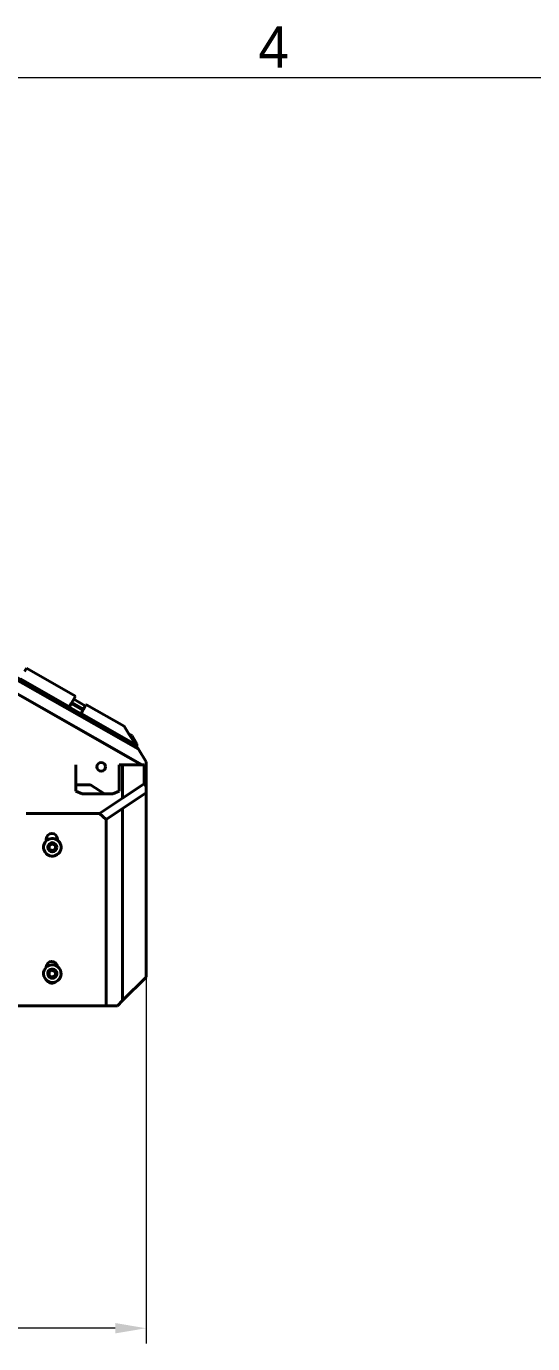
# Model space of a CAD drawing. Header units: millimetres. Extents: x 15 to 415, y 5 to 292.
# Drawn here: x 169.9 to 211, y 184.3 to 291.2 of the extents above; entities that cross this region are included whole.
import ezdxf

# ---------------------------------------------------------------- set-up
doc = ezdxf.new("R2010")
doc.units = ezdxf.units.MM
for name, color, linetype in [('Annotations', 7, 'Continuous'), ('Border', 7, 'Continuous'), ('Geometries', 7, 'Continuous')]:
    doc.layers.add(name, color=color, linetype=linetype)
doc.styles.add('Shapr0', font='txt', dxfattribs={"height": 3.3495})
doc.styles.add('Shapr2', font='txt', dxfattribs={"height": 3.3495})
doc.dimstyles.new('ISO-25', dxfattribs={"dimtxt": 2.5, "dimasz": 2.5, "dimexe": 1.25, "dimexo": 0.625, "dimtad": 1, "dimtxsty": 'Standard', "dimcen": 2.5, "dimadec": 0, "dimazin": 0, "dimtfac": 1, "dimtmove": 0, "dimatfit": 3, "dimfxl": 1, "dimarcsym": 0})

# ---------------------------------------------------------------- blocks, each defined once
blk = doc.blocks.new('*D2')
at = {"layer": 'Annotations', "color": 0, "linetype": 'Continuous', "lineweight": 15}
for p, q in [((179.65, 228.92), (179.65, 184.33)), ((55.42, 223.18), (55.42, 184.33)), ((177.15, 185.58), (57.92, 185.58))]:
    blk.add_line(p, q, dxfattribs=at)
at = {"layer": 'Annotations', "color": 0}
for points in [[(57.92, 186), (57.92, 185.16), (55.42, 185.58)], [(177.15, 185.16), (177.15, 186), (179.65, 185.58)]]:
    blk.add_solid(points, dxfattribs=at)
at = {"layer": 'Defpoints', "color": 0}
for p in [(179.65, 229.55), (55.42, 223.81), (55.42, 185.58)]:
    blk.add_point(p, dxfattribs=at)
at = {"layer": 'Annotations', "color": 0, "lineweight": 15, "insert": (117.88, 188.27), "char_height": 3.349, "attachment_point": 5, "style": 'Shapr2'}
blk.add_mtext('\\A1;496,93', dxfattribs=at)

msp = doc.modelspace()

# ---------------------------------------------------------------- linework, layer by layer
at = {"layer": 'Border', "linetype": 'Continuous', "lineweight": 15}
msp.add_line((410, 287), (20, 287), dxfattribs=at)
at = {"layer": 'Geometries', "linetype": 'Continuous', "lineweight": 40}
for p, q in [((179.0326, 232.5338), (161.7307, 242.3851)), ((168.0124, 239.0427), (171.0054, 237.3385)), ((169.9535, 239.1198), (169.8051, 238.8591)), ((173.9292, 236.8561), (169.9535, 239.1198)), ((176.8452, 232.664), (168.1845, 237.5952)), ((176.8705, 232.6786), (168.2355, 237.5952)), ((169.4571, 238.248), (173.4328, 235.9843)), ((171.0054, 237.3385), (173.3952, 235.9778)), ((173.4328, 235.9843), (173.5828, 236.2477)), ((173.5828, 236.2477), (173.6324, 236.3347)), ((173.5828, 236.2477), (174.5267, 235.7102)), ((173.6324, 236.3347), (173.7808, 236.5954)), ((173.6324, 236.3347), (174.5762, 235.7973)), ((173.7808, 236.5954), (173.9292, 236.8561)), ((174.7247, 236.058), (173.7808, 236.5954)), ((174.7713, 236.1399), (174.7247, 236.058)), ((174.7713, 236.1399), (174.8314, 236.1411)), ((174.8314, 236.1411), (177.8661, 234.4132)), ((173.3952, 235.9778), (178.022, 233.3434)), ((174.5267, 235.7102), (174.3767, 235.4469)), ((174.3767, 235.4469), (178.781, 232.9392)), ((174.5762, 235.7973), (174.5267, 235.7102)), ((174.7247, 236.058), (174.5762, 235.7973)), ((177.8661, 234.4132), (178.2875, 233.7343)), ((178.022, 233.3434), (178.3172, 233.1754)), ((178.2875, 233.7343), (178.5939, 233.2406)), ((178.3172, 233.1754), (178.4236, 233.1148)), ((178.8078, 232.8961), (178.4236, 233.1148)), ((178.5279, 233.6355), (178.9029, 232.9859)), ((178.781, 232.9392), (178.5939, 233.2406)), ((178.8078, 232.8961), (178.781, 232.9392)), ((176.8705, 232.6786), (176.8452, 232.664)), ((177.6005, 232.234), (176.8452, 232.664)), ((177.6258, 232.2486), (176.8705, 232.6786)), ((177.6005, 232.234), (177.6258, 232.2486)), ((179.2919, 231.2709), (177.6005, 232.234)), ((179.3428, 231.2709), (177.6258, 232.2486)), ((178.8078, 232.8961), (178.8816, 232.7772)), ((178.8816, 232.7772), (179.0326, 232.5338)), ((179.0326, 232.5338), (179.6563, 231.5289)), ((173.964, 231.2833), (173.964, 229.649)), ((177.752, 231.2709), (177.464, 231.2709)), ((177.464, 229.1414), (177.464, 231.2709)), ((179.2919, 231.2709), (177.752, 231.2709)), ((177.752, 231.2706), (177.752, 228.5804)), ((179.3428, 231.2709), (179.2919, 231.2709)), ((179.4969, 231.2709), (179.3428, 231.2709)), ((179.4969, 231.2709), (179.4969, 229.7425)), ((179.652, 231.0999), (179.4969, 231.2709)), ((179.652, 231.0949), (179.652, 231.0999)), ((179.6647, 231.0877), (179.652, 231.0949)), ((179.652, 229.5486), (179.652, 231.0949)), ((179.6563, 231.5289), (179.6647, 231.0877)), ((177.752, 228.5804), (179.4969, 229.7425)), ((179.4969, 229.7425), (179.652, 229.5486)), ((175.1377, 229.649), (173.964, 229.649)), ((173.964, 229.649), (173.964, 229.1414)), ((174.464, 228.9268), (173.964, 229.1414)), ((174.464, 228.9268), (176.2713, 228.9268)), ((176.2713, 228.9268), (175.1377, 229.649)), ((176.2713, 228.9268), (176.964, 228.9268)), ((177.464, 229.1414), (176.964, 228.9268)), ((179.652, 229.0067), (177.751, 227.7393)), ((179.652, 229.0067), (179.652, 229.5486)), ((179.652, 214.0655), (179.652, 229.0067)), ((175.8709, 227.329), (177.752, 228.581)), ((177.752, 227.7393), (176.4076, 226.8439)), ((177.752, 212.5201), (177.752, 227.7393)), ((169.9307, 227.329), (175.8709, 227.329)), ((176.4076, 226.8439), (175.8709, 227.329)), ((176.4076, 226.8439), (176.4076, 211.734)), ((171.5615, 225.111), (171.5615, 225.259)), ((171.7978, 224.7346), (171.8788, 224.7813)), ((171.7978, 224.7346), (171.7978, 224.6563)), ((171.7978, 224.4459), (171.7978, 224.6563)), ((171.7978, 224.4459), (171.8664, 224.4063)), ((171.9367, 224.3657), (171.8664, 224.4063)), ((172.0478, 224.8789), (171.8788, 224.7813)), ((172.0478, 224.8789), (172.2168, 224.7813)), ((172.0478, 224.3016), (172.2561, 224.4218)), ((172.2978, 224.7346), (172.2168, 224.7813)), ((172.2978, 224.4459), (172.2561, 224.4218)), ((172.2978, 224.7346), (172.2978, 224.6563)), ((172.2978, 224.6563), (172.2978, 224.4757)), ((172.2978, 224.4459), (172.2978, 224.4757)), ((172.4615, 225.1703), (172.4615, 225.259)), ((172.0478, 224.3016), (171.9367, 224.3657)), ((171.5615, 214.884), (171.5615, 214.861)), ((172.0478, 214.6289), (171.7978, 214.4846)), ((171.7978, 214.4846), (171.7978, 214.4063)), ((171.7978, 214.2813), (171.7978, 214.4063)), ((171.7978, 214.1959), (171.7978, 214.2813)), ((171.7978, 214.1959), (172.0478, 214.0516)), ((172.2978, 214.4846), (172.0478, 214.6289)), ((172.0478, 214.0516), (172.2978, 214.1959)), ((172.2978, 214.4846), (172.2978, 214.4063)), ((172.2978, 214.4063), (172.2978, 214.2813)), ((172.2978, 214.1959), (172.2978, 214.2813)), ((179.652, 214.0655), (177.751, 212.1646)), ((174.489, 211.734), (169.1775, 211.734)), ((174.489, 211.734), (174.489, 211.718)), ((175.989, 211.734), (174.489, 211.734)), ((174.489, 211.718), (175.989, 211.718)), ((176.4076, 211.734), (175.989, 211.734)), ((175.989, 211.718), (175.989, 211.734)), ((176.4076, 211.734), (177.3205, 211.734)), ((177.7511, 212.1647), (177.3205, 211.734)), ((177.752, 212.1645), (177.752, 212.5201))]:
    msp.add_line(p, q, dxfattribs=at)
at = {"layer": 'Geometries', "linetype": 'Continuous', "lineweight": 40, "flags": 128}
msp.add_lwpolyline([(172.0478, 213.9652), (172.0628, 213.9655), (172.0653, 213.9656)], dxfattribs=at)
at = {"layer": 'Geometries', "linetype": 'Continuous', "lineweight": 40}
for centre, radius in [((176.0202, 231.1093), 0.35), ((172.0478, 224.5902), 0.375)]:
    msp.add_circle(centre, radius, dxfattribs=at)
for centre, radius, start, end in [((178.1103, 232.9613), 0.793, 58.222657, 77.083468), ((178.1103, 232.9613), 0.793, 346.570148, 1.777315), ((172.0115, 225.259), 0.45, 0, 180), ((172.0478, 224.5902), 0.7125, 174.678138, 54.503813), ((172.0478, 224.5902), 0.7125, 133.040026, 174.678138), ((172.0478, 224.5902), 0.7125, 54.503813, 133.040026), ((172.0478, 224.5902), 0.2887, 150, 210), ((172.0478, 224.5902), 0.2887, 90, 150), ((172.0478, 224.5902), 0.2887, 210, 270), ((172.0478, 224.5902), 0.2887, 30, 90), ((172.0478, 224.5902), 0.2887, 270, 330), ((172.0478, 224.5902), 0.2887, 330, 30), ((172.0478, 214.3402), 0.7125, 133.039339, 234.96972), ((172.0115, 214.884), 0.45, 4.772516, 180.000009), ((172.0478, 214.3402), 0.7125, 54.657146, 133.039339), ((172.0478, 214.3402), 0.7125, 292.52901, 54.657146), ((172.0478, 214.3402), 0.7125, 234.96972, 292.52901), ((172.0115, 214.009), 0.45, 214.08343, 313.4153), ((172.0478, 214.3402), 0.375, 354.918205, 270), ((172.0478, 214.3402), 0.2887, 150, 210), ((172.0478, 214.3402), 0.2887, 90, 150), ((172.0478, 214.3402), 0.2887, 210, 270), ((172.0478, 214.3402), 0.2887, 30, 90), ((172.0478, 214.3402), 0.2887, 270, 330), ((172.0478, 214.3402), 0.375, 272.664837, 325.473366), ((172.0478, 214.3402), 0.2887, 330, 30), ((172.0478, 214.3402), 0.375, 325.473366, 354.918205)]:
    msp.add_arc(centre, radius, start, end, dxfattribs=at)

# ---------------------------------------------------------------- texts
at = {"layer": 'Border', "linetype": 'Continuous', "lineweight": 15, "insert": (190, 287.8252), "char_height": 3.3495, "width": 3.3495, "attachment_point": 8, "style": 'Shapr0'}
msp.add_mtext('4', dxfattribs=at)

# ---------------------------------------------------------------- dimensions: what is measured, and where the dimension line sits
at = {"layer": 'Annotations', "linetype": 'Continuous', "lineweight": 15}
dim = msp.add_linear_dim(base=(55.4198, 185.5788), p1=(179.652, 229.5486), p2=(55.4198, 223.8053), dimstyle='ISO-25', override={"dimscale": 1, "dimgap": 0.7, "dimdec": 2, "dimlfac": 4, "dimrnd": 0.01, "dimzin": 8, "dimdsep": 44, "dimtxsty": 'Shapr2', "dimse1": 0, "dimse2": 0, "dimadec": 2, "dimtol": 0, "dimlim": 0, "dimtp": 0, "dimtm": 0, "dimtfac": 0.6, "dimtdec": 8, "dimfrac": 2, "dimtolj": 1, "dimlwd": 15, "dimlwe": 15}, dxfattribs=at)
dim.commit()
dim.dimension.update_dxf_attribs({"geometry": '*D2', "text_midpoint": (117.8778, 185.5788), "dimtype": 160})

doc.saveas('drawing.dxf')
